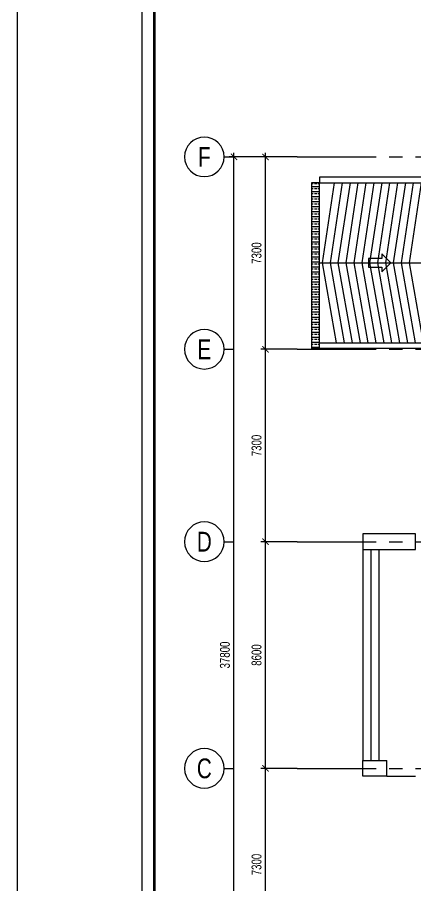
# Model space of a CAD drawing. Header units: millimetres. Extents: x 0 to 132458, y 0 to 365310.
# Drawn here: x 0 to 15125, y 314183 to 347126 of the extents above; entities that cross this region are included whole.
import ezdxf
from ezdxf.enums import TextEntityAlignment as Align

# ---------------------------------------------------------------- set-up
doc = ezdxf.new("R2010")
doc.units = ezdxf.units.MM
doc.header["$LTSCALE"] = 400
doc.header["$PDSIZE"] = -2
doc.linetypes.add('CENTER2', pattern=[1.125, 0.75, -0.125, 0.125, -0.125])
doc.layers.get('0').update_dxf_attribs({"lineweight": 5})
doc.layers.get('Defpoints').update_dxf_attribs({"color": 2})
doc.layers.add('02.CDC.DIM', color=1, linetype='Continuous', lineweight=20)
for name, color, linetype in [('CDC-KHUNGTEN', 9, 'Continuous'), ('CDC.01.AXIS', 160, 'CENTER2'), ('CDC.02.DIM', 1, 'Continuous'), ('CDC.03.BORDER', 3, 'Continuous'), ('CDC.10.HATCH', 9, 'Continuous'), ('CDC.11.NOTE', 8, 'Continuous')]:
    doc.layers.add(name, color=color, linetype=linetype)
doc.styles.add('BIGTEXT', font='arial.ttf', dxfattribs={"width": 0.8})
doc.styles.add('KCS_SMTEXT', font='arial.ttf', dxfattribs={"width": 0.7})
doc.dimstyles.new('KCS_DIM150', dxfattribs={"dimscale": 150, "dimtxt": 2.5, "dimasz": 1.6, "dimexe": 1.2, "dimexo": 0, "dimgap": 1, "dimtad": 1, "dimdec": 0, "dimzin": 0, "dimdsep": 46, "dimtxsty": 'KCS_SMTEXT', "dimblk": 'ARCHTICK', "dimcen": 0, "dimdle": 1, "dimclrd": 256, "dimclre": 256, "dimclrt": 2, "dimadec": 0, "dimazin": 0, "dimtfac": 1, "dimtdec": 0, "dimtix": 1, "dimtmove": 2, "dimatfit": 3, "dimfxl": 1, "dimtolj": 1, "dimtzin": 0, "dimarcsym": 0})

# ---------------------------------------------------------------- blocks, each defined once
blk = doc.blocks.new('_ArchTick')
at = {"color": 0, "linetype": 'ByBlock', "const_width": 0.15}
blk.add_lwpolyline([(-0.5, -0.5), (0.5, 0.5)], dxfattribs=at)
blk = doc.blocks.new('*D83')
at = {"layer": 'CDC.02.DIM', "lineweight": -2, "ltscale": 10, "transparency": 16777216}
for p, q in [((10625, 318632), (9245, 318632)), ((9425, 311182), (9425, 318782)), ((10625, 311332), (9245, 311332))]:
    blk.add_line(p, q, dxfattribs=at)
at = {"layer": 'Defpoints', "color": 0, "ltscale": 10, "transparency": 16777216}
for p in [(9425, 318632), (10625, 318632), (10625, 311332)]:
    blk.add_point(p, dxfattribs=at)
at = {"layer": 'CDC.02.DIM', "lineweight": -2, "ltscale": 10, "transparency": 16777216, "xscale": 240, "yscale": 240, "zscale": 240}
for p, rotation in [((9425, 318632), 90), ((9425, 311332), 270)]:
    blk.add_blockref('_ArchTick', p, dxfattribs=dict(at, rotation=rotation))
at = {"layer": 'CDC.02.DIM', "color": 2, "ltscale": 10, "transparency": 16777216, "insert": (9084, 314982), "char_height": 375, "attachment_point": 5, "rotation": 90, "style": 'KCS_SMTEXT'}
blk.add_mtext('\\A1;7300', dxfattribs=at)
blk = doc.blocks.new('*D84')
at = {"layer": 'CDC.02.DIM', "lineweight": -2, "ltscale": 10, "transparency": 16777216}
for p, q in [((10625, 327232), (9245, 327232)), ((9425, 318482), (9425, 327382)), ((10625, 318632), (9245, 318632))]:
    blk.add_line(p, q, dxfattribs=at)
at = {"layer": 'Defpoints', "color": 0, "ltscale": 10, "transparency": 16777216}
for p in [(9425, 327232), (10625, 327232), (10625, 318632)]:
    blk.add_point(p, dxfattribs=at)
at = {"layer": 'CDC.02.DIM', "lineweight": -2, "ltscale": 10, "transparency": 16777216, "xscale": 240, "yscale": 240, "zscale": 240}
for p, rotation in [((9425, 327232), 90), ((9425, 318632), 270)]:
    blk.add_blockref('_ArchTick', p, dxfattribs=dict(at, rotation=rotation))
at = {"layer": 'CDC.02.DIM', "color": 2, "ltscale": 10, "transparency": 16777216, "insert": (9084, 322932), "char_height": 375, "attachment_point": 5, "rotation": 90, "style": 'KCS_SMTEXT'}
blk.add_mtext('\\A1;8600', dxfattribs=at)
blk = doc.blocks.new('*D85')
at = {"layer": 'CDC.02.DIM', "lineweight": -2, "ltscale": 10, "transparency": 16777216}
for p, q in [((10625, 334532), (9245, 334532)), ((9425, 327082), (9425, 334682)), ((10625, 327232), (9245, 327232))]:
    blk.add_line(p, q, dxfattribs=at)
at = {"layer": 'Defpoints', "color": 0, "ltscale": 10, "transparency": 16777216}
for p in [(9425, 334532), (10625, 334532), (10625, 327232)]:
    blk.add_point(p, dxfattribs=at)
at = {"layer": 'CDC.02.DIM', "lineweight": -2, "ltscale": 10, "transparency": 16777216, "xscale": 240, "yscale": 240, "zscale": 240}
for p, rotation in [((9425, 334532), 90), ((9425, 327232), 270)]:
    blk.add_blockref('_ArchTick', p, dxfattribs=dict(at, rotation=rotation))
at = {"layer": 'CDC.02.DIM', "color": 2, "ltscale": 10, "transparency": 16777216, "insert": (9084, 330882), "char_height": 375, "attachment_point": 5, "rotation": 90, "style": 'KCS_SMTEXT'}
blk.add_mtext('\\A1;7300', dxfattribs=at)
blk = doc.blocks.new('*D86')
at = {"layer": 'CDC.02.DIM', "lineweight": -2, "ltscale": 10, "transparency": 16777216}
for p, q in [((9425, 334382), (9425, 341982)), ((10625, 341832), (9245, 341832)), ((10625, 334532), (9245, 334532))]:
    blk.add_line(p, q, dxfattribs=at)
at = {"layer": 'Defpoints', "color": 0, "ltscale": 10, "transparency": 16777216}
for p in [(9425, 341832), (10625, 341832), (10625, 334532)]:
    blk.add_point(p, dxfattribs=at)
at = {"layer": 'CDC.02.DIM', "lineweight": -2, "ltscale": 10, "transparency": 16777216, "xscale": 240, "yscale": 240, "zscale": 240}
for p, rotation in [((9425, 341832), 90), ((9425, 334532), 270)]:
    blk.add_blockref('_ArchTick', p, dxfattribs=dict(at, rotation=rotation))
at = {"layer": 'CDC.02.DIM', "color": 2, "ltscale": 10, "transparency": 16777216, "insert": (9084, 338182), "char_height": 375, "attachment_point": 5, "rotation": 90, "style": 'KCS_SMTEXT'}
blk.add_mtext('\\A1;7300', dxfattribs=at)
blk = doc.blocks.new('*D87')
at = {"layer": 'CDC.02.DIM', "lineweight": -2, "ltscale": 10, "transparency": 16777216}
for p, q in [((8225, 303882), (8225, 341982)), ((10625, 341832), (8045, 341832)), ((10625, 304032), (8045, 304032))]:
    blk.add_line(p, q, dxfattribs=at)
at = {"layer": 'Defpoints', "color": 0, "ltscale": 10, "transparency": 16777216}
for p in [(8225, 341832), (10625, 341832), (10625, 304032)]:
    blk.add_point(p, dxfattribs=at)
at = {"layer": 'CDC.02.DIM', "lineweight": -2, "ltscale": 10, "transparency": 16777216, "xscale": 240, "yscale": 240, "zscale": 240}
for p, rotation in [((8225, 341832), 90), ((8225, 304032), 270)]:
    blk.add_blockref('_ArchTick', p, dxfattribs=dict(at, rotation=rotation))
at = {"layer": 'CDC.02.DIM', "color": 2, "ltscale": 10, "transparency": 16777216, "insert": (7884, 322932), "char_height": 375, "attachment_point": 5, "rotation": 90, "style": 'KCS_SMTEXT'}
blk.add_mtext('\\A1;37800', dxfattribs=at)
blk = doc.blocks.new('_Axis name')
at = {"layer": 'CDC.02.DIM'}
blk.add_line((0, 2.5), (0, 0), dxfattribs=at)
blk.add_circle((0, 7.5), 5, dxfattribs=at)
at = {"layer": 'CDC.02.DIM', "style": 'BIGTEXT', "width": 0.75}
blk.add_attdef('.', text='', height=5, dxfattribs=at).set_placement((0, 7.5), align=Align.MIDDLE)
blk = doc.blocks.new('Khung tên chuẩn')
at = {"layer": 'CDC-KHUNGTEN', "color": 8}
blk.add_lwpolyline([(75096, 1100), (83000, 1100), (83000, 58300), (3000, 58300), (3000, 1100), (75096, 1100)], dxfattribs=at)
at = {"layer": 'CDC-KHUNGTEN', "color": 255, "lineweight": 60}
blk.add_lwpolyline([(74900, 1400), (74900, 58000), (3300, 58000), (3300, 1400), (74900, 1400)], close=True, dxfattribs=at)
at = {"layer": 'Defpoints', "color": 1, "ltscale": 0.2}
blk.add_lwpolyline([(0, 0), (0, 59400), (84100, 59400), (84100, 0), (0, 0)], close=True, dxfattribs=at)

msp = doc.modelspace()

# ---------------------------------------------------------------- hatches: boundary and pattern name
at = {"layer": 'CDC.10.HATCH', "ltscale": 10}
h = msp.add_hatch(dxfattribs=at)
h.set_pattern_fill('ANSI33', color=256, scale=30, angle=135, style=0)
h.set_pattern_definition([(180, (-223410.03, -103345.37), (-4e-14, -190.5), []), (180, (-223505.28, -103250.12), (-4e-14, -190.5), [95.25, -47.625])])
h.paths.add_polyline_path([(11475.2, 340842.2), (11175.2, 340842.2), (11175.2, 334562.4), (11475.2, 334562.4)])

# ---------------------------------------------------------------- linework, layer by layer
at = {"layer": 'CDC.01.AXIS', "ltscale": 10}
for p, q in [((10625.1, 341832.4), (111025.4, 341832.4)), ((10625.1, 334532.4), (111025.4, 334532.4)), ((10625.1, 327232.4), (111025.4, 327232.4)), ((10625.1, 318632.4), (111025.4, 318632.4))]:
    msp.add_line(p, q, dxfattribs=at)
at = {"layer": 'CDC.03.BORDER'}
for p, q in [((11475.2, 334782.4), (11475.2, 340842.2)), ((11475.2, 340842.2), (28155.1, 340842.2)), ((13125.1, 326932.4), (13125.1, 318932.4)), ((13425.1, 326932.4), (13425.1, 318932.4)), ((13725.1, 326932.4), (13725.1, 318932.4))]:
    msp.add_line(p, q, dxfattribs=at)
for points in [[(15715.2, 341062.2), (11475.2, 341062.2), (11475.2, 340842.2), (15715.2, 340842.2)], [(15715.2, 334562.4), (11475.2, 334562.4), (11475.2, 334782.4), (15715.2, 334782.4)]]:
    msp.add_lwpolyline(points, close=True, dxfattribs=at)
at = {"layer": 'CDC.03.BORDER', "ltscale": 10}
for points in [[(11475.2, 340842.2), (11175.2, 340842.2), (11175.2, 334562.4), (11475.2, 334562.4)], [(15125.1, 327532.4), (13125.1, 327532.4), (13125.1, 326932.4), (15125.1, 326932.4)]]:
    msp.add_lwpolyline(points, close=True, dxfattribs=at)
for points in [[(14025.1, 318332.4), (13125.1, 318332.4), (13125.1, 318932.4), (14025.1, 318932.4)], [(14025.1, 318332.4), (14025.1, 318932.4)], [(14025.1, 318332.4), (15125.1, 318332.4)]]:
    msp.add_lwpolyline(points, dxfattribs=at)
at = {"layer": 'CDC.10.HATCH', "ltscale": 5}
for points in [[(12035.6, 340842.2), (11575.2, 337812.4), (12112.4, 334782.4)], [(12335.6, 340842.2), (11875.2, 337812.4), (12412.4, 334782.4)], [(12635.6, 340842.2), (12175.2, 337812.4), (12712.4, 334782.4)], [(12935.6, 340842.2), (12475.2, 337812.4), (13012.4, 334782.4)], [(13235.6, 340842.2), (12775.2, 337812.4), (13312.4, 334782.4)], [(13535.6, 340842.2), (13075.2, 337812.4), (13612.4, 334782.4)], [(13835.6, 340842.2), (13375.2, 337812.4), (13912.4, 334782.4)], [(14135.6, 340842.2), (13675.2, 337812.4), (14212.4, 334782.4)], [(14435.6, 340842.2), (13975.2, 337812.4), (14512.4, 334782.4)], [(14735.6, 340842.2), (14275.2, 337812.4), (14812.4, 334782.4)], [(15035.6, 340842.2), (14575.2, 337812.4), (15112.4, 334782.4)], [(15335.6, 340842.2), (14875.2, 337812.4), (15412.4, 334782.4)]]:
    msp.add_lwpolyline(points, dxfattribs=at)
at = {"layer": 'CDC.11.NOTE', "ltscale": 300}
msp.add_line((11475.2, 337812.3), (28155.1, 337812.3), dxfattribs=at)
at = {"layer": 'CDC.11.NOTE', "ltscale": 5}
msp.add_lwpolyline([(13338.2, 337980.3), (13338.2, 337644.3), (13842.2, 337644.3), (13842.2, 337476.3), (14178.2, 337812.3), (13842.2, 338148.3), (13842.2, 337980.3)], close=True, dxfattribs=at)

# ---------------------------------------------------------------- block references
at = {"xscale": 1.575000000011642, "yscale": 1.575000000011642, "zscale": 1.575000000011642}
msp.add_blockref('Khung tên chuẩn', (0, 271755), dxfattribs=at)
at = {"layer": '02.CDC.DIM'}
ref = msp.add_blockref('_Axis name', (8225.1, 341832.4), dxfattribs=dict(at, xscale=-150, yscale=150, zscale=150, rotation=90))
ref.add_attrib('.', 'F', dxfattribs={"layer": 'CDC.02.DIM', "height": 750, "style": 'BIGTEXT', "width": 0.75}).set_placement((7100.1, 341832.4), align=Align.MIDDLE)
ref = msp.add_blockref('_Axis name', (8225.1, 334532.4), dxfattribs=dict(at, xscale=-150, yscale=150, zscale=150, rotation=90))
ref.add_attrib('.', 'E', dxfattribs={"layer": 'CDC.02.DIM', "height": 750, "style": 'BIGTEXT', "width": 0.75}).set_placement((7100.1, 334532.4), align=Align.MIDDLE)
ref = msp.add_blockref('_Axis name', (8225.1, 327232.4), dxfattribs=dict(at, xscale=-150, yscale=150, zscale=150, rotation=90))
ref.add_attrib('.', 'D', dxfattribs={"layer": 'CDC.02.DIM', "height": 750, "style": 'BIGTEXT', "width": 0.75}).set_placement((7100.1, 327232.4), align=Align.MIDDLE)
ref = msp.add_blockref('_Axis name', (8225.1, 318632.4), dxfattribs=dict(at, xscale=-150, yscale=150, zscale=150, rotation=90))
ref.add_attrib('.', 'C', dxfattribs={"layer": 'CDC.02.DIM', "height": 750, "style": 'BIGTEXT', "width": 0.75}).set_placement((7100.1, 318632.4), align=Align.MIDDLE)

# ---------------------------------------------------------------- dimensions: what is measured, and where the dimension line sits
at = {"layer": 'CDC.02.DIM', "ltscale": 10}
for base, p1, p2, picture, middle in [((8225.1, 341832.4), (10625.1, 304032.4), (10625.1, 341832.4), '*D87', (7883.5, 322932.4)), ((9425.1, 341832.4), (10625.1, 334532.4), (10625.1, 341832.4), '*D86', (9083.5, 338182.4)), ((9425.1, 334532.4), (10625.1, 327232.4), (10625.1, 334532.4), '*D85', (9083.5, 330882.4)), ((9425.1, 327232.4), (10625.1, 318632.4), (10625.1, 327232.4), '*D84', (9083.6, 322932.4)), ((9425.1, 318632.4), (10625.1, 311332.4), (10625.1, 318632.4), '*D83', (9083.5, 314982.4))]:
    dim = msp.add_linear_dim(base=base, p1=p1, p2=p2, angle=90, dimstyle='KCS_DIM150', dxfattribs=at)
    dim.commit()
    dim.dimension.update_dxf_attribs({"geometry": picture, "text_midpoint": middle})

doc.saveas('drawing.dxf')
